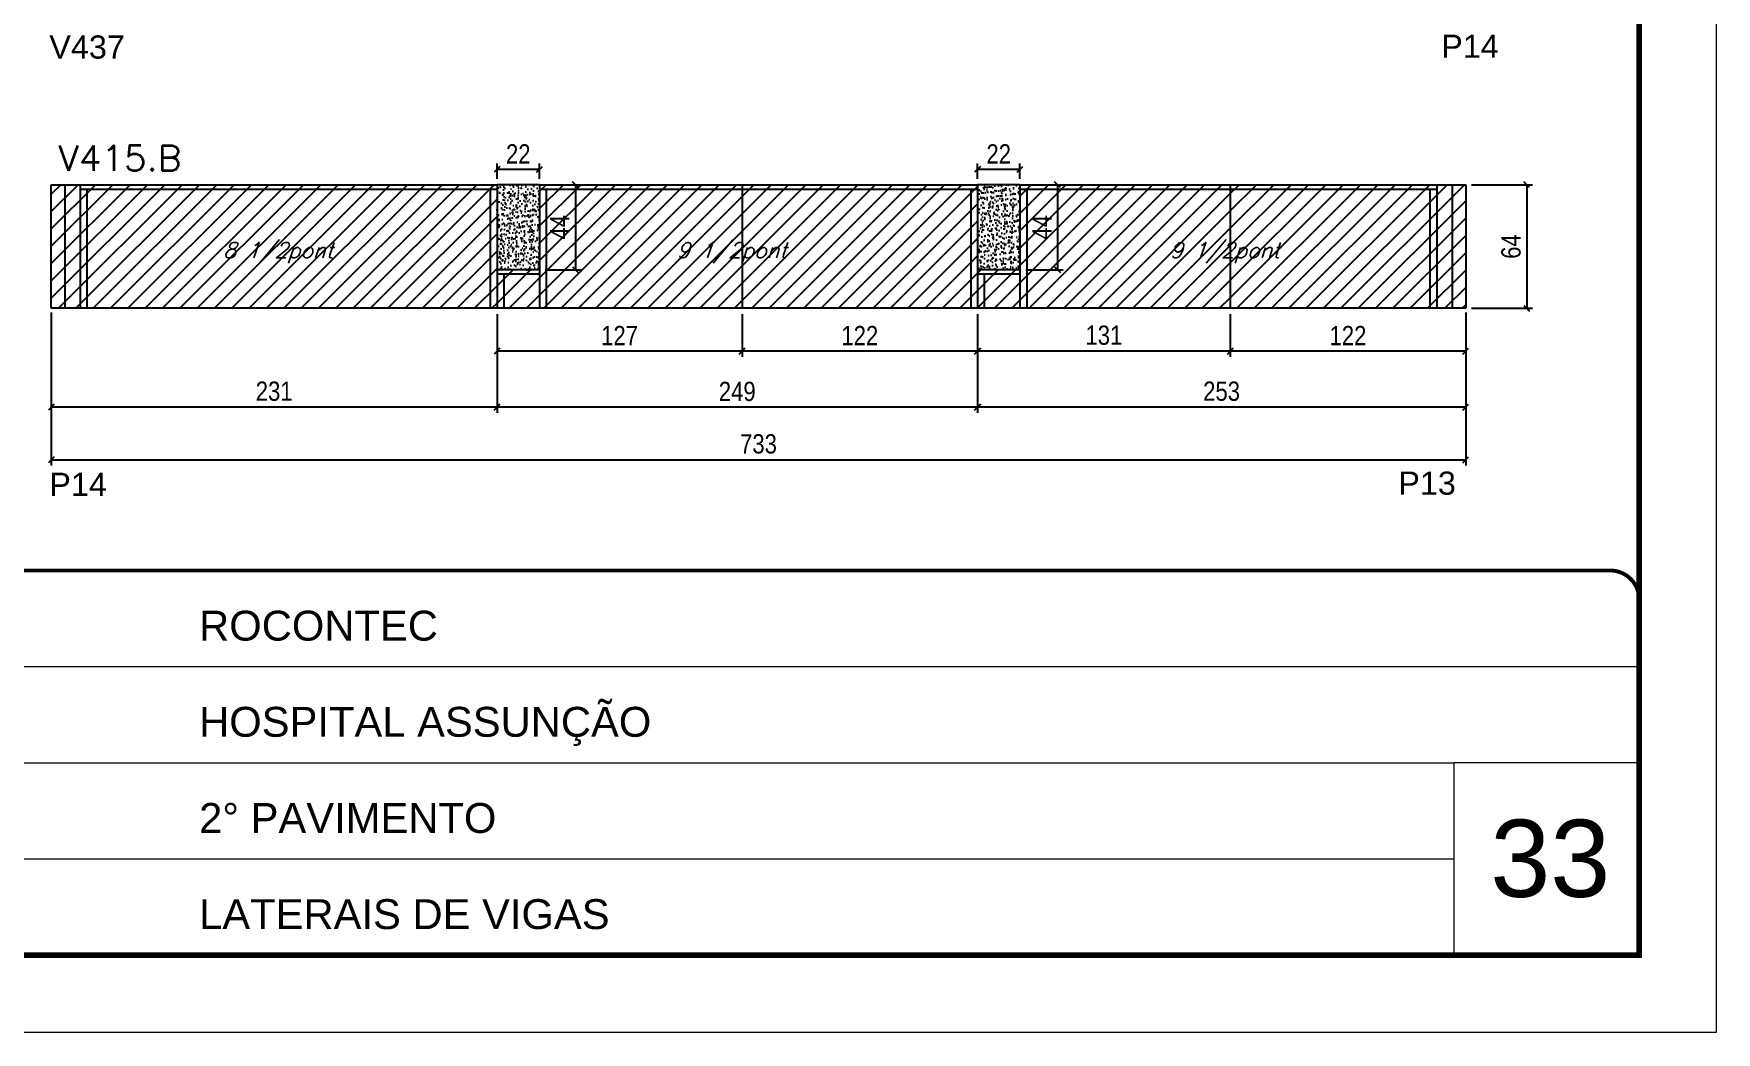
# Model space of a CAD drawing. Extents: x 137137 to 143418, y 10464 to 34486.
# Drawn here: x 137750 to 138622, y 24247 to 24765 of the extents above; entities that cross this region are included whole.
import ezdxf

# ---------------------------------------------------------------- set-up
doc = ezdxf.new("R2010")
doc.units = 0
doc.linetypes.add('CONTINUO', pattern=[0])
doc.linetypes.add('DASHED', pattern=[0.75, 0.5, -0.25])
for name, color, linetype in [('5', 5, 'Continuous'), ('COTA', 241, 'Continuous'), ('Painéis', 200, 'Continuous'), ('Reaproveitamento', 251, 'Continuous'), ('SARR_2.2x7', 40, 'Continuous'), ('SARR_3.5x7', 81, 'Continuous'), ('texto', 7, 'Continuous')]:
    doc.layers.add(name, color=color, linetype=linetype)
for name, color, linetype, lineweight in [('CARIMBO', 255, 'Continuous', 9), ('Folhas', 255, 'Continuous', 9), ('SARRAFO DE PRESSAO', 251, 'DASHED', 9), ('Texto Seção', 7, 'Continuous', 15)]:
    doc.layers.add(name, color=color, linetype=linetype, lineweight=lineweight)
doc.styles.add('ARIAL', font='arial.ttf')
doc.styles.add('COTA TECNICA', font='techl___.ttf', dxfattribs={"height": 10})
doc.styles.add('REGUA-120', font='ROMANS.shx', dxfattribs={"height": 15})
doc.styles.add('Romans', font='romans.shx')
doc.styles.get("Standard").update_dxf_attribs({"font": 'arial.ttf'})
doc.dimstyles.new('PAINEL', dxfattribs={"dimtxt": 10, "dimasz": 3, "dimexe": 3, "dimexo": 3, "dimgap": 3, "dimtad": 1, "dimdec": 1, "dimzin": 12, "dimdsep": 46, "dimtxsty": 'COTA TECNICA', "dimblk1": 'OBLIQUE', "dimblk2": 'OBLIQUE', "dimsah": 1, "dimcen": 0.9, "dimclrd": 4, "dimclre": 4, "dimclrt": 240, "dimadec": 1, "dimazin": 3, "dimtfac": 1, "dimtdec": 1, "dimtmove": 0, "dimatfit": 3, "dimfxl": 1, "dimtolj": 1, "dimtzin": 12, "dimarcsym": 0})
pattern_1 = [(50, (6315.334, -7597.503), (5.46554007, -0.47817257), [0.5715, -6.2865]), (355, (6315.334, -7597.503), (-1.05730264, 5.73170536), [0.4572, -5.02921753]), (100.4514447, (6315.7893, -7597.543), (4.40823741, 5.25353256), [0.48570026, -5.34270734]), (46.1842, (6315.334, -7595.979), (8.13237123, -1.26126984), [0.85725, -9.42975]), (96.6355576, (6316.0115, -7596.084), (7.122124, 7.42278374), [0.7285507, -8.01406824]), (351.184151, (6315.334, -7595.979), (7.122124, 7.42278374), [0.685799, -7.54379196]), (21, (6316.096, -7596.36), (4.54843174, -3.06795595), [0.5715, -6.2865]), (326, (6316.096, -7596.36), (1.85406085, 5.52563898), [0.4572, -5.0292]), (71.451445, (6316.475, -7596.6157), (6.40249258, 2.45768307), [0.48570026, -5.34269813]), (37.5, (6315.3338, -7597.503), (0.092658098, 2.536651166), [0, -4.96824, 0, -5.1054, 0, -5.04825]), (7.5, (6315.3338, -7597.503), (2.004589875, 3.005417245), [0, -2.91084, 0, -4.85394, 0, -1.92405]), (327.5, (6313.6346, -7597.503), (4.067717855, -0.17186232), [0, -1.905, 0, -5.9436, 0, -7.8867]), (317.5, (6312.8726, -7597.503), (4.44387544, 0.76279473), [0, -2.4765, 0, -3.94716, 0, -5.6007])]
pattern_2 = [(45, (-4700.663, -8040.026), (-4.49012806, 4.49012806), [])]

# ---------------------------------------------------------------- blocks, each defined once
blk = doc.blocks.new('9999999999')
at = {"color": 30, "linetype": 'CONTINUO'}
for p, q in [((98564.56, 34379.64), (99583.98, 34379.64)), ((98564.56, 34329.83), (99487.98, 34329.83)), ((99583.98, 34329.83), (99487.98, 34329.83)), ((99487.98, 34329.83), (99487.98, 34230.21)), ((98564.56, 34280.02), (99487.98, 34280.02))]:
    blk.add_line(p, q, dxfattribs=at)
at = {"color": 30, "linetype": 'CONTINUO', "const_width": 2}
blk.add_lwpolyline([(99583.98, 34230.21), (99583.98, 34414.45, 0.414214), (99568.98, 34429.45), (98228.98, 34429.45, 0.414214), (98213.98, 34414.45), (98213.98, 34245.21, 0.414214), (98228.98, 34230.21), (99583.98, 34230.21)], format="xyb", dxfattribs=at)
at = {"layer": 'Folhas'}
blk.add_lwpolyline([(98138.98, 34190.21), (99623.98, 34190.21), (99623.98, 35240.21), (98138.98, 35240.21)], close=True, dxfattribs=at)
at = {"layer": 'Folhas', "color": 30, "const_width": 3}
blk.add_lwpolyline([(98213.98, 34230.21), (99583.98, 34230.21), (99583.98, 35200.21), (98213.98, 35200.21)], close=True, dxfattribs=at)
at = {"color": 7, "linetype": 'Continuous', "ltscale": 5, "style": 'ARIAL'}
for s, height, p in [('ROCONTEC', 15.483, (98837.68, 34393.13)), ('HOSPITAL ASSUNÇÃO', 15.4829, (98837.68, 34343.32)), ('2° PAVIMENTO', 15.4829, (98837.68, 34293.51)), ('LATERAIS DE VIGAS', 15.4829, (98837.68, 34243.7))]:
    blk.add_text(s, height=height, dxfattribs=at).set_placement(p)
blk = doc.blocks.new('_Oblique')
at = {"color": 0, "linetype": 'ByBlock', "lineweight": -2}
blk.add_line((-0.5, -0.5), (0.5, 0.5), dxfattribs=at)
blk = doc.blocks.new('*D704')
at = {"layer": 'COTA', "color": 4, "linetype": 'ByBlock', "lineweight": -2, "transparency": 16777216}
for p, q in [((138239.38, 24619.24), (138239.38, 24568.02)), ((138492.38, 24619.24), (138492.38, 24568.02)), ((138492.38, 24571.02), (138239.38, 24571.02))]:
    blk.add_line(p, q, dxfattribs=at)
at = {"layer": 'Defpoints', "color": 0, "linetype": 'ByBlock', "transparency": 16777216}
for p in [(138239.38, 24622.24), (138492.38, 24622.24), (138239.38, 24571.02)]:
    blk.add_point(p, dxfattribs=at)
at = {"layer": 'COTA', "color": 4, "linetype": 'ByBlock', "lineweight": -2, "transparency": 16777216, "xscale": 3, "yscale": 3, "zscale": 3, "rotation": 180}
blk.add_blockref('_Oblique', (138239.38, 24571.02), dxfattribs=at)
at = {"layer": 'COTA', "color": 4, "linetype": 'ByBlock', "lineweight": -2, "transparency": 16777216, "xscale": 3, "yscale": 3, "zscale": 3}
blk.add_blockref('_Oblique', (138492.38, 24571.02), dxfattribs=at)
at = {"layer": 'COTA', "color": 240, "linetype": 'ByBlock', "transparency": 16777216, "insert": (138365.88, 24579.24), "char_height": 10, "attachment_point": 5, "style": 'COTA TECNICA'}
blk.add_mtext('\\A1;253', dxfattribs=at)
blk = doc.blocks.new('*D705')
at = {"layer": 'COTA', "color": 4, "linetype": 'ByBlock', "lineweight": -2, "transparency": 16777216}
for p, q in [((137990.38, 24619.24), (137990.38, 24568.02)), ((138239.38, 24619.24), (138239.38, 24568.02)), ((138239.38, 24571.02), (137990.38, 24571.02))]:
    blk.add_line(p, q, dxfattribs=at)
at = {"layer": 'Defpoints', "color": 0, "linetype": 'ByBlock', "transparency": 16777216}
for p in [(137990.38, 24622.24), (138239.38, 24622.24), (137990.38, 24571.02)]:
    blk.add_point(p, dxfattribs=at)
at = {"layer": 'COTA', "color": 4, "linetype": 'ByBlock', "lineweight": -2, "transparency": 16777216, "xscale": 3, "yscale": 3, "zscale": 3, "rotation": 180}
blk.add_blockref('_Oblique', (137990.38, 24571.02), dxfattribs=at)
at = {"layer": 'COTA', "color": 4, "linetype": 'ByBlock', "lineweight": -2, "transparency": 16777216, "xscale": 3, "yscale": 3, "zscale": 3}
blk.add_blockref('_Oblique', (138239.38, 24571.02), dxfattribs=at)
at = {"layer": 'COTA', "color": 240, "linetype": 'ByBlock', "transparency": 16777216, "insert": (138114.88, 24579.12), "char_height": 10, "attachment_point": 5, "style": 'COTA TECNICA'}
blk.add_mtext('\\A1;249', dxfattribs=at)
blk = doc.blocks.new('*D706')
at = {"layer": 'COTA', "color": 4, "linetype": 'ByBlock', "lineweight": -2, "transparency": 16777216}
for p, q in [((137759.38, 24619.24), (137759.38, 24568.02)), ((137990.38, 24619.24), (137990.38, 24568.02)), ((137990.38, 24571.02), (137759.38, 24571.02))]:
    blk.add_line(p, q, dxfattribs=at)
at = {"layer": 'Defpoints', "color": 0, "linetype": 'ByBlock', "transparency": 16777216}
for p in [(137759.38, 24622.24), (137990.38, 24622.24), (137759.38, 24571.02)]:
    blk.add_point(p, dxfattribs=at)
at = {"layer": 'COTA', "color": 4, "linetype": 'ByBlock', "lineweight": -2, "transparency": 16777216, "xscale": 3, "yscale": 3, "zscale": 3, "rotation": 180}
blk.add_blockref('_Oblique', (137759.38, 24571.02), dxfattribs=at)
at = {"layer": 'COTA', "color": 4, "linetype": 'ByBlock', "lineweight": -2, "transparency": 16777216, "xscale": 3, "yscale": 3, "zscale": 3}
blk.add_blockref('_Oblique', (137990.38, 24571.02), dxfattribs=at)
at = {"layer": 'COTA', "color": 240, "linetype": 'ByBlock', "transparency": 16777216, "insert": (137874.88, 24579.24), "char_height": 10, "attachment_point": 5, "style": 'COTA TECNICA'}
blk.add_mtext('\\A1;231', dxfattribs=at)
blk = doc.blocks.new('*D707')
at = {"layer": 'COTA', "color": 4, "linetype": 'ByBlock', "lineweight": -2, "transparency": 16777216}
for p, q in [((138370.38, 24619.24), (138370.38, 24597.05)), ((138492.38, 24619.24), (138492.38, 24597.05)), ((138492.38, 24600.05), (138370.38, 24600.05))]:
    blk.add_line(p, q, dxfattribs=at)
at = {"layer": 'Defpoints', "color": 0, "linetype": 'ByBlock', "transparency": 16777216}
for p in [(138370.38, 24622.24), (138492.38, 24622.24), (138370.38, 24600.05)]:
    blk.add_point(p, dxfattribs=at)
at = {"layer": 'COTA', "color": 4, "linetype": 'ByBlock', "lineweight": -2, "transparency": 16777216, "xscale": 3, "yscale": 3, "zscale": 3, "rotation": 180}
blk.add_blockref('_Oblique', (138370.38, 24600.05), dxfattribs=at)
at = {"layer": 'COTA', "color": 4, "linetype": 'ByBlock', "lineweight": -2, "transparency": 16777216, "xscale": 3, "yscale": 3, "zscale": 3}
blk.add_blockref('_Oblique', (138492.38, 24600.05), dxfattribs=at)
at = {"layer": 'COTA', "color": 240, "linetype": 'ByBlock', "transparency": 16777216, "insert": (138431.38, 24608.11), "char_height": 10, "attachment_point": 5, "style": 'COTA TECNICA'}
blk.add_mtext('\\A1;122', dxfattribs=at)
blk = doc.blocks.new('*D708')
at = {"layer": 'COTA', "color": 4, "linetype": 'ByBlock', "lineweight": -2, "transparency": 16777216}
for p, q in [((138239.38, 24619.24), (138239.38, 24597.05)), ((138370.38, 24619.24), (138370.38, 24597.05)), ((138370.38, 24600.05), (138239.38, 24600.05))]:
    blk.add_line(p, q, dxfattribs=at)
at = {"layer": 'Defpoints', "color": 0, "linetype": 'ByBlock', "transparency": 16777216}
for p in [(138239.38, 24622.24), (138370.38, 24622.24), (138239.38, 24600.05)]:
    blk.add_point(p, dxfattribs=at)
at = {"layer": 'COTA', "color": 4, "linetype": 'ByBlock', "lineweight": -2, "transparency": 16777216, "xscale": 3, "yscale": 3, "zscale": 3, "rotation": 180}
blk.add_blockref('_Oblique', (138239.38, 24600.05), dxfattribs=at)
at = {"layer": 'COTA', "color": 4, "linetype": 'ByBlock', "lineweight": -2, "transparency": 16777216, "xscale": 3, "yscale": 3, "zscale": 3}
blk.add_blockref('_Oblique', (138370.38, 24600.05), dxfattribs=at)
at = {"layer": 'COTA', "color": 240, "linetype": 'ByBlock', "transparency": 16777216, "insert": (138304.88, 24608.27), "char_height": 10, "attachment_point": 5, "style": 'COTA TECNICA'}
blk.add_mtext('\\A1;131', dxfattribs=at)
blk = doc.blocks.new('*D709')
at = {"layer": 'COTA', "color": 4, "linetype": 'ByBlock', "lineweight": -2, "transparency": 16777216}
for p, q in [((138117.38, 24619.24), (138117.38, 24597.05)), ((138239.38, 24619.24), (138239.38, 24597.05)), ((138239.38, 24600.05), (138117.38, 24600.05))]:
    blk.add_line(p, q, dxfattribs=at)
at = {"layer": 'Defpoints', "color": 0, "linetype": 'ByBlock', "transparency": 16777216}
for p in [(138117.38, 24622.24), (138239.38, 24622.24), (138117.38, 24600.05)]:
    blk.add_point(p, dxfattribs=at)
at = {"layer": 'COTA', "color": 4, "linetype": 'ByBlock', "lineweight": -2, "transparency": 16777216, "xscale": 3, "yscale": 3, "zscale": 3, "rotation": 180}
blk.add_blockref('_Oblique', (138117.38, 24600.05), dxfattribs=at)
at = {"layer": 'COTA', "color": 4, "linetype": 'ByBlock', "lineweight": -2, "transparency": 16777216, "xscale": 3, "yscale": 3, "zscale": 3}
blk.add_blockref('_Oblique', (138239.38, 24600.05), dxfattribs=at)
at = {"layer": 'COTA', "color": 240, "linetype": 'ByBlock', "transparency": 16777216, "insert": (138178.38, 24608.11), "char_height": 10, "attachment_point": 5, "style": 'COTA TECNICA'}
blk.add_mtext('\\A1;122', dxfattribs=at)
blk = doc.blocks.new('*D710')
at = {"layer": 'COTA', "color": 4, "linetype": 'ByBlock', "lineweight": -2, "transparency": 16777216}
for p, q in [((137990.38, 24619.24), (137990.38, 24597.05)), ((138117.38, 24619.24), (138117.38, 24597.05)), ((138117.38, 24600.05), (137990.38, 24600.05))]:
    blk.add_line(p, q, dxfattribs=at)
at = {"layer": 'Defpoints', "color": 0, "linetype": 'ByBlock', "transparency": 16777216}
for p in [(137990.38, 24622.24), (138117.38, 24622.24), (137990.38, 24600.05)]:
    blk.add_point(p, dxfattribs=at)
at = {"layer": 'COTA', "color": 4, "linetype": 'ByBlock', "lineweight": -2, "transparency": 16777216, "xscale": 3, "yscale": 3, "zscale": 3, "rotation": 180}
blk.add_blockref('_Oblique', (137990.38, 24600.05), dxfattribs=at)
at = {"layer": 'COTA', "color": 4, "linetype": 'ByBlock', "lineweight": -2, "transparency": 16777216, "xscale": 3, "yscale": 3, "zscale": 3}
blk.add_blockref('_Oblique', (138117.38, 24600.05), dxfattribs=at)
at = {"layer": 'COTA', "color": 240, "linetype": 'ByBlock', "transparency": 16777216, "insert": (138053.88, 24608.12), "char_height": 10, "attachment_point": 5, "style": 'COTA TECNICA'}
blk.add_mtext('\\A1;127', dxfattribs=at)
blk = doc.blocks.new('*D711')
at = {"layer": 'COTA', "color": 4, "linetype": 'ByBlock', "lineweight": -2, "transparency": 16777216}
for p, q in [((138015.38, 24686.24), (138033.98, 24686.24)), ((138030.98, 24686.24), (138030.98, 24642.24)), ((138015.38, 24642.24), (138033.98, 24642.24))]:
    blk.add_line(p, q, dxfattribs=at)
at = {"layer": 'Defpoints', "color": 0, "linetype": 'ByBlock', "transparency": 16777216}
for p in [(138012.38, 24686.24), (138012.38, 24642.24), (138030.98, 24642.24)]:
    blk.add_point(p, dxfattribs=at)
at = {"layer": 'COTA', "color": 4, "linetype": 'ByBlock', "lineweight": -2, "transparency": 16777216, "xscale": 3, "yscale": 3, "zscale": 3}
for p, rotation in [((138030.98, 24686.24), 90), ((138030.98, 24642.24), 270)]:
    blk.add_blockref('_Oblique', p, dxfattribs=dict(at, rotation=rotation))
at = {"layer": 'COTA', "color": 240, "linetype": 'ByBlock', "transparency": 16777216, "insert": (138022.9, 24664.24), "char_height": 10, "attachment_point": 5, "rotation": 90, "style": 'COTA TECNICA'}
blk.add_mtext('\\A1;44', dxfattribs=at)
blk = doc.blocks.new('*D712')
at = {"layer": 'COTA', "color": 4, "linetype": 'ByBlock', "lineweight": -2, "transparency": 16777216}
for p, q in [((138264.38, 24686.24), (138283.82, 24686.24)), ((138280.82, 24686.24), (138280.82, 24642.24)), ((138264.38, 24642.24), (138283.82, 24642.24))]:
    blk.add_line(p, q, dxfattribs=at)
at = {"layer": 'Defpoints', "color": 0, "linetype": 'ByBlock', "transparency": 16777216}
for p in [(138261.38, 24686.24), (138261.38, 24642.24), (138280.82, 24642.24)]:
    blk.add_point(p, dxfattribs=at)
at = {"layer": 'COTA', "color": 4, "linetype": 'ByBlock', "lineweight": -2, "transparency": 16777216, "xscale": 3, "yscale": 3, "zscale": 3}
for p, rotation in [((138280.82, 24686.24), 90), ((138280.82, 24642.24), 270)]:
    blk.add_blockref('_Oblique', p, dxfattribs=dict(at, rotation=rotation))
at = {"layer": 'COTA', "color": 240, "linetype": 'ByBlock', "transparency": 16777216, "insert": (138272.74, 24664.24), "char_height": 10, "attachment_point": 5, "rotation": 90, "style": 'COTA TECNICA'}
blk.add_mtext('\\A1;44', dxfattribs=at)
blk = doc.blocks.new('*D713')
at = {"layer": 'COTA', "color": 4, "linetype": 'ByBlock', "lineweight": -2, "transparency": 16777216}
for p, q in [((138495.38, 24686.24), (138527.02, 24686.24)), ((138524.02, 24686.24), (138524.02, 24622.24)), ((138495.38, 24622.24), (138527.02, 24622.24))]:
    blk.add_line(p, q, dxfattribs=at)
at = {"layer": 'Defpoints', "color": 0, "linetype": 'ByBlock', "transparency": 16777216}
for p in [(138492.38, 24686.24), (138492.38, 24622.24), (138524.02, 24622.24)]:
    blk.add_point(p, dxfattribs=at)
at = {"layer": 'COTA', "color": 4, "linetype": 'ByBlock', "lineweight": -2, "transparency": 16777216, "xscale": 3, "yscale": 3, "zscale": 3}
for p, rotation in [((138524.02, 24686.24), 90), ((138524.02, 24622.24), 270)]:
    blk.add_blockref('_Oblique', p, dxfattribs=dict(at, rotation=rotation))
at = {"layer": 'COTA', "color": 240, "linetype": 'ByBlock', "transparency": 16777216, "insert": (138515.92, 24654.24), "char_height": 10, "attachment_point": 5, "rotation": 90, "style": 'COTA TECNICA'}
blk.add_mtext('\\A1;64', dxfattribs=at)
blk = doc.blocks.new('*D794')
at = {"layer": 'COTA', "color": 4, "lineweight": -2, "transparency": 16777216}
for p, q in [((137990.38, 24689.24), (137990.38, 24697.22)), ((138012.38, 24689.24), (138012.38, 24697.22)), ((138012.38, 24694.22), (137990.38, 24694.22))]:
    blk.add_line(p, q, dxfattribs=at)
at = {"layer": 'Defpoints', "color": 0, "transparency": 16777216}
for p in [(137990.38, 24694.22), (137990.38, 24686.24), (138012.38, 24686.24)]:
    blk.add_point(p, dxfattribs=at)
at = {"layer": 'COTA', "color": 4, "lineweight": -2, "transparency": 16777216, "xscale": 3, "yscale": 3, "zscale": 3, "rotation": 180}
blk.add_blockref('_Oblique', (137990.38, 24694.22), dxfattribs=at)
at = {"layer": 'COTA', "color": 4, "lineweight": -2, "transparency": 16777216, "xscale": 3, "yscale": 3, "zscale": 3}
blk.add_blockref('_Oblique', (138012.38, 24694.22), dxfattribs=at)
at = {"layer": 'COTA', "color": 240, "transparency": 16777216, "insert": (138001.38, 24702.22), "char_height": 10, "attachment_point": 5, "style": 'COTA TECNICA'}
blk.add_mtext('\\A1;22', dxfattribs=at)
blk = doc.blocks.new('*D795')
at = {"layer": 'COTA', "color": 4, "lineweight": -2, "transparency": 16777216}
for p, q in [((138239.38, 24689.24), (138239.38, 24697.22)), ((138261.38, 24689.24), (138261.38, 24697.22)), ((138261.38, 24694.22), (138239.38, 24694.22))]:
    blk.add_line(p, q, dxfattribs=at)
at = {"layer": 'Defpoints', "color": 0, "transparency": 16777216}
for p in [(138239.38, 24694.22), (138239.38, 24686.24), (138261.38, 24686.24)]:
    blk.add_point(p, dxfattribs=at)
at = {"layer": 'COTA', "color": 4, "lineweight": -2, "transparency": 16777216, "xscale": 3, "yscale": 3, "zscale": 3, "rotation": 180}
blk.add_blockref('_Oblique', (138239.38, 24694.22), dxfattribs=at)
at = {"layer": 'COTA', "color": 4, "lineweight": -2, "transparency": 16777216, "xscale": 3, "yscale": 3, "zscale": 3}
blk.add_blockref('_Oblique', (138261.38, 24694.22), dxfattribs=at)
at = {"layer": 'COTA', "color": 240, "transparency": 16777216, "insert": (138250.38, 24702.22), "char_height": 10, "attachment_point": 5, "style": 'COTA TECNICA'}
blk.add_mtext('\\A1;22', dxfattribs=at)
blk = doc.blocks.new('*D789')
at = {"layer": 'COTA', "color": 4, "lineweight": -2, "ltscale": 25, "transparency": 16777216}
for p, q in [((137759.38, 24620.1), (137759.38, 24540.73)), ((138492.38, 24620.1), (138492.38, 24540.73)), ((137759.38, 24543.73), (138492.38, 24543.73))]:
    blk.add_line(p, q, dxfattribs=at)
at = {"layer": 'Defpoints', "color": 0, "ltscale": 25, "transparency": 16777216}
for p in [(137759.38, 24623.1), (138492.38, 24623.1), (138492.38, 24543.73)]:
    blk.add_point(p, dxfattribs=at)
at = {"layer": 'COTA', "color": 4, "lineweight": -2, "ltscale": 25, "transparency": 16777216, "xscale": 3, "yscale": 3, "zscale": 3, "rotation": 180}
blk.add_blockref('_Oblique', (137759.38, 24543.73), dxfattribs=at)
at = {"layer": 'COTA', "color": 4, "lineweight": -2, "ltscale": 25, "transparency": 16777216, "xscale": 3, "yscale": 3, "zscale": 3}
blk.add_blockref('_Oblique', (138492.38, 24543.73), dxfattribs=at)
at = {"layer": 'COTA', "color": 240, "ltscale": 25, "transparency": 16777216, "insert": (138125.88, 24551.95), "char_height": 10, "attachment_point": 5, "style": 'COTA TECNICA'}
blk.add_mtext('\\A1;733', dxfattribs=at)

msp = doc.modelspace()

# ---------------------------------------------------------------- hatches: boundary and pattern name
at = {"layer": 'COTA', "linetype": 'ByBlock'}
h = msp.add_hatch(dxfattribs=at)
h.set_pattern_fill('AR-CONC', color=256, scale=0.03)
h.set_pattern_definition(pattern_1)
h.paths.add_polyline_path([(137990.38, 24686.24), (138012.38, 24686.24), (138012.38, 24642.24), (137990.38, 24642.24), (137990.38, 24642.24)])
h = msp.add_hatch(dxfattribs=at)
h.set_pattern_fill('AR-CONC', color=256, scale=0.03)
h.set_pattern_definition(pattern_1)
h.paths.add_polyline_path([(138239.38, 24642.24), (138261.38, 24642.24), (138261.38, 24686.24), (138239.38, 24686.24)])
at = {"layer": 'Reaproveitamento', "linetype": 'ByBlock'}
h = msp.add_hatch(dxfattribs=at)
h.set_pattern_fill('ANSI31', color=256, scale=2)
h.set_pattern_definition(pattern_2)
h.paths.add_polyline_path([(137759.38, 24686.24), (137759.38, 24622.24), (137990.38, 24622.24), (137990.38, 24642.24), (137990.38, 24686.24)])
h = msp.add_hatch(dxfattribs=at)
h.set_pattern_fill('ANSI31', color=256, scale=2)
h.set_pattern_definition(pattern_2)
h.paths.add_polyline_path([(138012.38, 24686.24), (138012.38, 24642.24), (137990.38, 24642.24), (137990.38, 24622.24), (138117.38, 24622.24), (138117.38, 24686.24)])
h = msp.add_hatch(dxfattribs=at)
h.set_pattern_fill('ANSI31', color=256, scale=2)
h.set_pattern_definition(pattern_2)
h.paths.add_polyline_path([(138239.38, 24642.24), (138239.38, 24686.24), (138117.38, 24686.24), (138117.38, 24622.24), (138239.38, 24622.24)])
h = msp.add_hatch(dxfattribs=at)
h.set_pattern_fill('ANSI31', color=256, scale=2)
h.set_pattern_definition(pattern_2)
h.paths.add_polyline_path([(138261.38, 24686.24), (138261.38, 24642.24), (138239.38, 24642.24), (138239.38, 24622.24), (138370.38, 24622.24), (138370.38, 24686.24)])
h = msp.add_hatch(dxfattribs=at)
h.set_pattern_fill('ANSI31', color=256, scale=2)
h.set_pattern_definition(pattern_2)
h.paths.add_polyline_path([(138492.38, 24686.24), (138370.38, 24686.24), (138370.38, 24622.24), (138492.38, 24622.24)])

# ---------------------------------------------------------------- linework, layer by layer
at = {"layer": 'COTA', "linetype": 'ByBlock'}
for p, q in [((138012.38, 24686.24), (137990.38, 24686.24)), ((138261.38, 24686.24), (138239.38, 24686.24))]:
    msp.add_line(p, q, dxfattribs=at)
at = {"layer": 'Painéis', "linetype": 'ByBlock'}
for p, q in [((137759.38, 24622.24), (137759.38, 24686.24)), ((137759.38, 24686.24), (137990.38, 24686.24)), ((137990.38, 24686.24), (137990.38, 24642.24)), ((138012.38, 24686.24), (138239.38, 24686.24)), ((138012.38, 24686.24), (138012.38, 24642.24)), ((138117.38, 24686.24), (138117.38, 24622.24)), ((138239.38, 24686.24), (138239.38, 24642.24)), ((138261.38, 24686.24), (138492.38, 24686.24)), ((138261.38, 24686.24), (138261.38, 24642.24)), ((138370.38, 24686.24), (138370.38, 24622.24)), ((138492.38, 24686.24), (138492.38, 24622.24)), ((138012.38, 24642.24), (137990.38, 24642.24)), ((137990.38, 24642.24), (137990.38, 24622.24)), ((138261.38, 24642.24), (138239.38, 24642.24)), ((138239.38, 24642.24), (138239.38, 24622.24)), ((137990.38, 24622.24), (137759.38, 24622.24)), ((138239.38, 24622.24), (137986.38, 24622.24)), ((138492.38, 24622.24), (138239.38, 24622.24))]:
    msp.add_line(p, q, dxfattribs=at)
at = {"layer": 'SARR_2.2x7', "linetype": 'Continuous'}
for p, q in [((137766.38, 24686.24), (137766.38, 24622.24)), ((137774.38, 24684.04), (137990.38, 24684.04)), ((138012.38, 24684.04), (138239.38, 24684.04)), ((138261.38, 24684.04), (138477.38, 24684.04)), ((138485.38, 24686.24), (138485.38, 24622.24)), ((137990.38, 24640.04), (138012.38, 24640.04)), ((138239.38, 24640.04), (138261.38, 24640.04))]:
    msp.add_line(p, q, dxfattribs=at)
at = {"layer": 'SARR_3.5x7'}
for p, q in [((137774.38, 24686.24), (137774.38, 24622.24)), ((137777.88, 24684.04), (137777.88, 24622.24)), ((137986.88, 24684.04), (137986.88, 24622.24)), ((138015.88, 24684.04), (138015.88, 24622.24)), ((138235.88, 24684.04), (138235.88, 24622.24)), ((138264.88, 24684.04), (138264.88, 24622.24)), ((138473.88, 24684.04), (138473.88, 24622.24)), ((138477.38, 24686.24), (138477.38, 24622.24)), ((137993.88, 24640.04), (137993.88, 24622.24)), ((138012.38, 24642.24), (138012.38, 24622.24)), ((138242.88, 24640.04), (138242.88, 24622.24)), ((138261.38, 24642.24), (138261.38, 24622.24))]:
    msp.add_line(p, q, dxfattribs=at)

# ---------------------------------------------------------------- block references
at = {"layer": 'SARRAFO DE PRESSAO', "color": 6, "linetype": 'ByBlock'}
msp.add_blockref('9999999999', (38998.31, -9943.03), dxfattribs=at)

# ---------------------------------------------------------------- texts
at = {"layer": '5', "linetype": 'Continuous'}
for s, p in [('V437', (137758.36, 24751.59)), ('P14', (138479.69, 24751.99)), ('P14', (137758.36, 24525.05)), ('P13', (138457.47, 24525.66))]:
    msp.add_text(s, height=12, rotation=0.00004, dxfattribs=at).set_placement(p)
at = {"layer": 'CARIMBO', "style": 'ARIAL'}
msp.add_text('33', height=40, dxfattribs=at).set_placement((138505.15, 24317.32))
at = {"layer": 'texto', "color": 2, "char_height": 8, "attachment_point": 5, "style": 'Romans'}
for s, insert in [('{\\Q19;\\C256;8 1/2pont}', (137876.92, 24651)), ('{\\Q19;\\C256;9 1/2pont}', (138112.03, 24651)), ('{\\Q19;\\C256;9 1/2pont}', (138367.51, 24651))]:
    msp.add_mtext(s, dxfattribs=dict(at, insert=insert))
at = {"layer": 'Texto Seção', "style": 'REGUA-120', "width": 1.05}
msp.add_text('V415.B', height=13, dxfattribs=at).set_placement((137763.1, 24693.53))

# ---------------------------------------------------------------- dimensions: what is measured, and where the dimension line sits
at = {"layer": 'COTA'}
for base, p1, p2, picture, middle in [((137990.38, 24694.22), (138012.38, 24686.24), (137990.38, 24686.24), '*D794', (138001.38, 24702.22)), ((138239.38, 24694.22), (138261.38, 24686.24), (138239.38, 24686.24), '*D795', (138250.38, 24702.22))]:
    dim = msp.add_linear_dim(base=base, p1=p1, p2=p2, dimstyle='PAINEL', dxfattribs=at)
    dim.commit()
    dim.dimension.update_dxf_attribs({"geometry": picture, "text_midpoint": middle})
at = {"layer": 'COTA', "linetype": 'ByBlock'}
for base, p1, p2, angle, picture, middle in [((138030.98, 24642.24), (138012.38, 24686.24), (138012.38, 24642.24), 90, '*D711', (138022.9, 24664.24)), ((138280.82, 24642.24), (138261.38, 24686.24), (138261.38, 24642.24), 90, '*D712', (138272.74, 24664.24)), ((138524.02, 24622.24), (138492.38, 24686.24), (138492.38, 24622.24), 90, '*D713', (138515.92, 24654.24)), ((137759.38, 24571.02), (137990.38, 24622.24), (137759.38, 24622.24), 180, '*D706', (137874.88, 24579.24)), ((137990.38, 24571.02), (138239.38, 24622.24), (137990.38, 24622.24), 180, '*D705', (138114.88, 24579.12)), ((137990.38, 24600.05), (138117.38, 24622.24), (137990.38, 24622.24), 180, '*D710', (138053.88, 24608.12)), ((138117.38, 24600.05), (138239.38, 24622.24), (138117.38, 24622.24), 180, '*D709', (138178.38, 24608.11)), ((138239.38, 24571.02), (138492.38, 24622.24), (138239.38, 24622.24), 180, '*D704', (138365.88, 24579.24)), ((138239.38, 24600.05), (138370.38, 24622.24), (138239.38, 24622.24), 180, '*D708', (138304.88, 24608.27)), ((138370.38, 24600.05), (138492.38, 24622.24), (138370.38, 24622.24), 180, '*D707', (138431.38, 24608.11))]:
    dim = msp.add_linear_dim(base=base, p1=p1, p2=p2, angle=angle, dimstyle='PAINEL', dxfattribs=at)
    dim.commit()
    dim.dimension.update_dxf_attribs({"geometry": picture, "text_midpoint": middle})
at = {"layer": 'COTA', "ltscale": 25}
dim = msp.add_linear_dim(base=(138492.38, 24543.73), p1=(137759.38, 24623.1), p2=(138492.38, 24623.1), dimstyle='PAINEL', dxfattribs=at)
dim.commit()
dim.dimension.update_dxf_attribs({"geometry": '*D789', "text_midpoint": (138125.88, 24551.95)})

doc.saveas('drawing.dxf')
